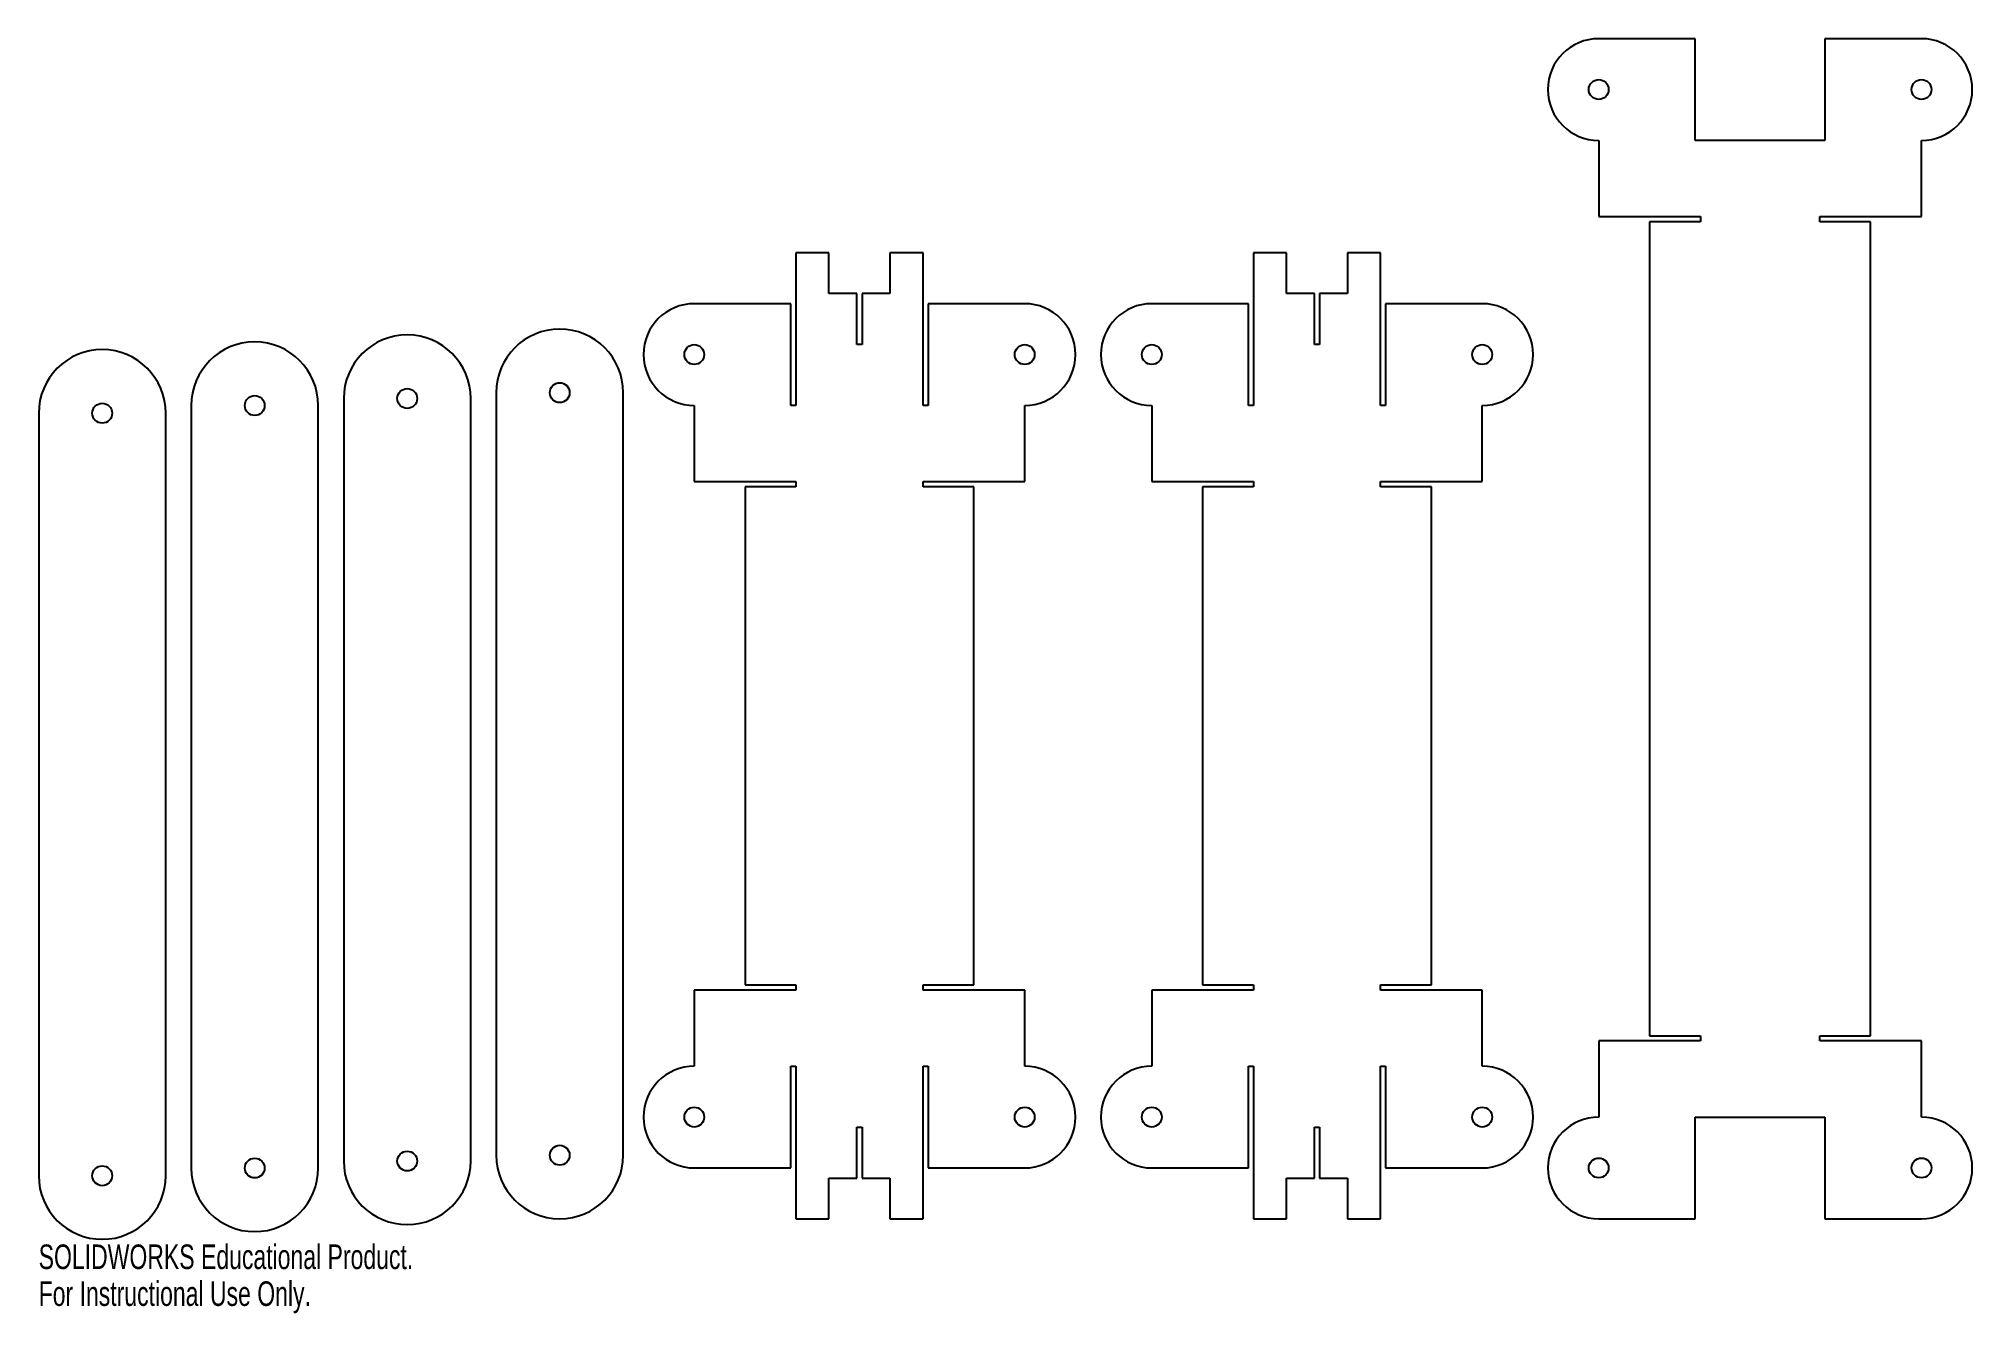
# Model space of a CAD drawing. Header units: millimetres. Extents: x 27 to 408, y -248 to 2.
import ezdxf

# ---------------------------------------------------------------- set-up
doc = ezdxf.new("R2010")
doc.units = ezdxf.units.MM
doc.styles.add('SLDTEXTSTYLE0', font='TXT', dxfattribs={"width": 0.7})

msp = doc.modelspace()

# ---------------------------------------------------------------- linework, layer by layer
at = {"color": 7, "linetype": 'Continuous', "lineweight": 25}
for p, q in [((353.28, 2.36), (334.28, 2.36)), ((353.28, -17.64), (353.28, 2.36)), ((378.78, 2.36), (378.78, -17.64)), ((397.78, 2.36), (378.78, 2.36)), ((334.28, -17.64), (334.28, -32.64)), ((378.78, -17.64), (353.28, -17.64)), ((397.78, -32.64), (397.78, -17.64)), ((334.28, -32.64), (354.28, -32.64)), ((344.28, -33.64), (344.28, -193.77)), ((354.28, -33.64), (344.28, -33.64)), ((354.28, -32.64), (354.28, -33.64)), ((377.78, -32.64), (397.78, -32.64)), ((377.78, -33.64), (377.78, -32.64)), ((387.78, -33.64), (377.78, -33.64)), ((387.78, -193.77), (387.78, -33.64)), ((176.37, -39.77), (176.37, -69.77)), ((182.87, -39.77), (176.37, -39.77)), ((182.87, -47.77), (182.87, -39.77)), ((194.87, -39.77), (194.87, -47.77)), ((201.37, -39.77), (194.87, -39.77)), ((201.37, -69.77), (201.37, -39.77)), ((266.37, -39.77), (266.37, -69.77)), ((272.87, -39.77), (266.37, -39.77)), ((272.87, -47.77), (272.87, -39.77)), ((284.87, -39.77), (284.87, -47.77)), ((291.37, -39.77), (284.87, -39.77)), ((291.37, -69.77), (291.37, -39.77)), ((188.37, -47.77), (182.87, -47.77)), ((188.37, -57.77), (188.37, -47.77)), ((189.37, -47.77), (189.37, -57.77)), ((194.87, -47.77), (189.37, -47.77)), ((278.37, -47.77), (272.87, -47.77)), ((278.37, -57.77), (278.37, -47.77)), ((279.37, -47.77), (279.37, -57.77)), ((284.87, -47.77), (279.37, -47.77)), ((175.37, -49.77), (156.37, -49.77)), ((175.37, -69.77), (175.37, -49.77)), ((202.37, -49.77), (202.37, -69.77)), ((221.37, -49.77), (202.37, -49.77)), ((265.37, -49.77), (246.37, -49.77)), ((265.37, -69.77), (265.37, -49.77)), ((292.37, -49.77), (292.37, -69.77)), ((311.37, -49.77), (292.37, -49.77)), ((189.37, -57.77), (188.37, -57.77)), ((279.37, -57.77), (278.37, -57.77)), ((87.41, -68.42), (87.41, -218.42)), ((112.41, -218.42), (112.41, -68.42)), ((117.41, -67.27), (117.41, -217.27)), ((142.41, -217.27), (142.41, -67.27)), ((27.41, -71.31), (27.41, -221.31)), ((52.41, -221.31), (52.41, -71.31)), ((57.41, -69.8), (57.41, -219.8)), ((82.41, -219.8), (82.41, -69.8)), ((156.37, -69.77), (156.37, -84.77)), ((176.37, -69.77), (175.37, -69.77)), ((202.37, -69.77), (201.37, -69.77)), ((221.37, -84.77), (221.37, -69.77)), ((246.37, -69.77), (246.37, -84.77)), ((266.37, -69.77), (265.37, -69.77)), ((292.37, -69.77), (291.37, -69.77)), ((311.37, -84.77), (311.37, -69.77)), ((156.37, -84.77), (176.37, -84.77)), ((166.37, -85.77), (166.37, -183.77)), ((176.37, -85.77), (166.37, -85.77)), ((176.37, -84.77), (176.37, -85.77)), ((201.37, -84.77), (221.37, -84.77)), ((201.37, -85.77), (201.37, -84.77)), ((211.37, -85.77), (201.37, -85.77)), ((211.37, -183.77), (211.37, -85.77)), ((246.37, -84.77), (266.37, -84.77)), ((256.37, -85.77), (256.37, -183.77)), ((266.37, -85.77), (256.37, -85.77)), ((266.37, -84.77), (266.37, -85.77)), ((291.37, -84.77), (311.37, -84.77)), ((291.37, -85.77), (291.37, -84.77)), ((301.37, -85.77), (291.37, -85.77)), ((301.37, -183.77), (301.37, -85.77)), ((156.37, -184.77), (156.37, -199.77)), ((176.37, -184.77), (156.37, -184.77)), ((166.37, -183.77), (176.37, -183.77)), ((176.37, -183.77), (176.37, -184.77)), ((201.37, -183.77), (211.37, -183.77)), ((201.37, -184.77), (201.37, -183.77)), ((221.37, -184.77), (201.37, -184.77)), ((221.37, -199.77), (221.37, -184.77)), ((246.37, -184.77), (246.37, -199.77)), ((266.37, -184.77), (246.37, -184.77)), ((256.37, -183.77), (266.37, -183.77)), ((266.37, -183.77), (266.37, -184.77)), ((291.37, -183.77), (301.37, -183.77)), ((291.37, -184.77), (291.37, -183.77)), ((311.37, -184.77), (291.37, -184.77)), ((311.37, -199.77), (311.37, -184.77)), ((344.28, -193.77), (354.28, -193.77)), ((354.28, -193.77), (354.28, -194.77)), ((377.78, -193.77), (387.78, -193.77)), ((377.78, -194.77), (377.78, -193.77)), ((334.28, -194.77), (334.28, -209.77)), ((354.28, -194.77), (334.28, -194.77)), ((397.78, -194.77), (377.78, -194.77)), ((397.78, -209.77), (397.78, -194.77)), ((175.37, -199.77), (176.37, -199.77)), ((175.37, -219.77), (175.37, -199.77)), ((176.37, -199.77), (176.37, -229.77)), ((201.37, -199.77), (202.37, -199.77)), ((201.37, -229.77), (201.37, -199.77)), ((202.37, -199.77), (202.37, -219.77)), ((265.37, -199.77), (266.37, -199.77)), ((265.37, -219.77), (265.37, -199.77)), ((266.37, -199.77), (266.37, -229.77)), ((291.37, -199.77), (292.37, -199.77)), ((291.37, -229.77), (291.37, -199.77)), ((292.37, -199.77), (292.37, -219.77)), ((188.37, -211.77), (189.37, -211.77)), ((188.37, -221.77), (188.37, -211.77)), ((189.37, -211.77), (189.37, -221.77)), ((278.37, -211.77), (279.37, -211.77)), ((278.37, -221.77), (278.37, -211.77)), ((279.37, -211.77), (279.37, -221.77)), ((353.28, -209.77), (378.78, -209.77)), ((353.28, -229.77), (353.28, -209.77)), ((378.78, -209.77), (378.78, -229.77)), ((156.37, -219.77), (175.37, -219.77)), ((202.37, -219.77), (221.37, -219.77)), ((246.37, -219.77), (265.37, -219.77)), ((292.37, -219.77), (311.37, -219.77)), ((182.87, -221.77), (188.37, -221.77)), ((182.87, -229.77), (182.87, -221.77)), ((189.37, -221.77), (194.87, -221.77)), ((194.87, -221.77), (194.87, -229.77)), ((272.87, -221.77), (278.37, -221.77)), ((272.87, -229.77), (272.87, -221.77)), ((279.37, -221.77), (284.87, -221.77)), ((284.87, -221.77), (284.87, -229.77)), ((176.37, -229.77), (182.87, -229.77)), ((194.87, -229.77), (201.37, -229.77)), ((266.37, -229.77), (272.87, -229.77)), ((284.87, -229.77), (291.37, -229.77)), ((334.28, -229.77), (353.28, -229.77)), ((378.78, -229.77), (397.78, -229.77))]:
    msp.add_line(p, q, dxfattribs=at)
for centre in [(334.28, -7.64), (397.78, -7.64), (156.37, -59.77), (221.37, -59.77), (246.37, -59.77), (311.37, -59.77), (69.91, -69.8), (99.91, -68.42), (129.91, -67.27), (39.91, -71.31), (156.37, -209.77), (221.37, -209.77), (246.37, -209.77), (311.37, -209.77), (99.91, -218.42), (129.91, -217.27), (39.91, -221.31), (69.91, -219.8), (334.28, -219.77), (397.78, -219.77)]:
    msp.add_circle(centre, 1.95, dxfattribs=at)
for centre, radius, start, end in [((334.28, -7.64), 10, 90, 270), ((397.78, -7.64), 10, 270, 90), ((156.37, -59.77), 10, 90, 270), ((221.37, -59.77), 10, 270, 90), ((246.37, -59.77), 10, 90, 270), ((311.37, -59.77), 10, 270, 90), ((99.91, -68.42), 12.5, 0, 180), ((129.91, -67.27), 12.5, 0, 180), ((39.91, -71.31), 12.5, 0, 180), ((69.91, -69.8), 12.5, 0, 180), ((156.37, -209.77), 10, 90, 270), ((221.37, -209.77), 10, 270, 90), ((246.37, -209.77), 10, 90, 270), ((311.37, -209.77), 10, 270, 90), ((334.28, -219.77), 10, 90, 270), ((397.78, -219.77), 10, 270, 90), ((69.91, -219.8), 12.5, 180, 0), ((99.91, -218.42), 12.5, 180, 0), ((129.91, -217.27), 12.5, 180, 0), ((39.91, -221.31), 12.5, 180, 0)]:
    msp.add_arc(centre, radius, start, end, dxfattribs=at)

# ---------------------------------------------------------------- texts
at = {"color": 7, "linetype": 'Continuous', "char_height": 4.8336, "attachment_point": 1, "style": 'SLDTEXTSTYLE0'}
for s, insert in [('SOLIDWORKS Educational Product.', (27.41, -234.83)), ('For Instructional Use Only.', (27.41, -242.08))]:
    msp.add_mtext(s, dxfattribs=dict(at, insert=insert))

doc.saveas('drawing.dxf')
